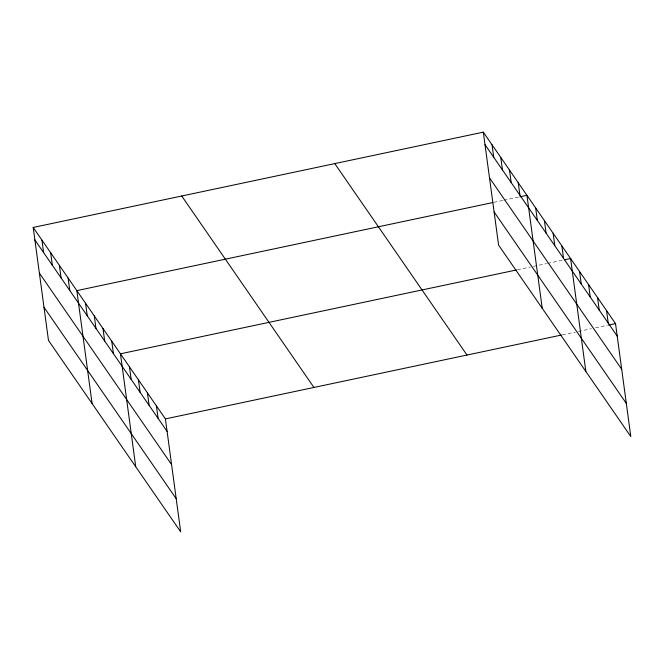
<?xml version="1.0" encoding="UTF-8"?>
<svg xmlns="http://www.w3.org/2000/svg" width="664" height="664" viewBox="0 0 664 664"><rect width="100%" height="100%" fill="white"/><g stroke="black" fill="none" stroke-linecap="round" stroke-linejoin="round"><path stroke-width="0.5" stroke-dasharray="3.32 2.49" d="M493.825 202.337L502.864 200.428M503.868 200.213L519.92 196.818M517.38 269.767L530.428 267.003M533.441 266.372L546.489 263.608M547.493 263.392L563.553 259.998M562.333 334.863L575.381 332.1M578.394 331.461L591.441 328.697M595.459 327.85L607.502 325.294"/><path stroke-width="1" d="M33.2 227.453L165.411 418.901L180.683 531.847L48.472 340.4L33.2 227.453L483.317 132.153L615.528 323.6L630.8 436.547L498.589 245.099L483.317 132.153M492.829 202.553L76.825 290.624L92.097 403.579M519.92 196.818L526.95 195.332L542.222 308.279M516.385 269.982L120.458 353.804L135.73 466.759M564.558 259.782L570.575 258.503L585.847 371.458M165.411 418.901L561.329 335.071M608.506 325.086L615.528 323.6M485.01 144.677L617.221 336.117M489.492 177.811L621.703 369.259M494.116 211.957L626.318 403.405M334.781 163.601L466.991 355.049M181.737 196.005L313.947 387.452M34.893 239.97L167.104 431.417M39.375 273.111L171.578 464.559M43.99 307.258L176.201 498.705M606.539 310.578L608.232 323.102M597.55 297.563L599.243 310.08M588.561 284.541L590.255 297.065M579.564 271.526L581.257 284.043M561.852 245.871L563.545 258.396M553.129 233.238L554.822 245.755M544.397 220.597L546.09 233.122M535.674 207.965L537.367 220.489M518.227 182.691L519.92 195.216M509.495 170.059L511.189 182.583M500.772 157.426L502.465 169.942M492.049 144.785L493.742 157.31M156.413 405.878L158.107 418.403M147.425 392.864L149.118 405.38M138.436 379.841L140.129 392.366M129.447 366.827L131.14 379.343M111.735 341.171L113.428 353.696M103.003 328.539L104.696 341.055M94.28 315.898L95.973 328.423M85.556 303.265L87.25 315.79M68.101 277.992L69.795 290.517M59.378 265.359L61.071 277.876M50.655 252.718L52.348 265.243M41.923 240.086L43.616 252.611"/></g></svg>
